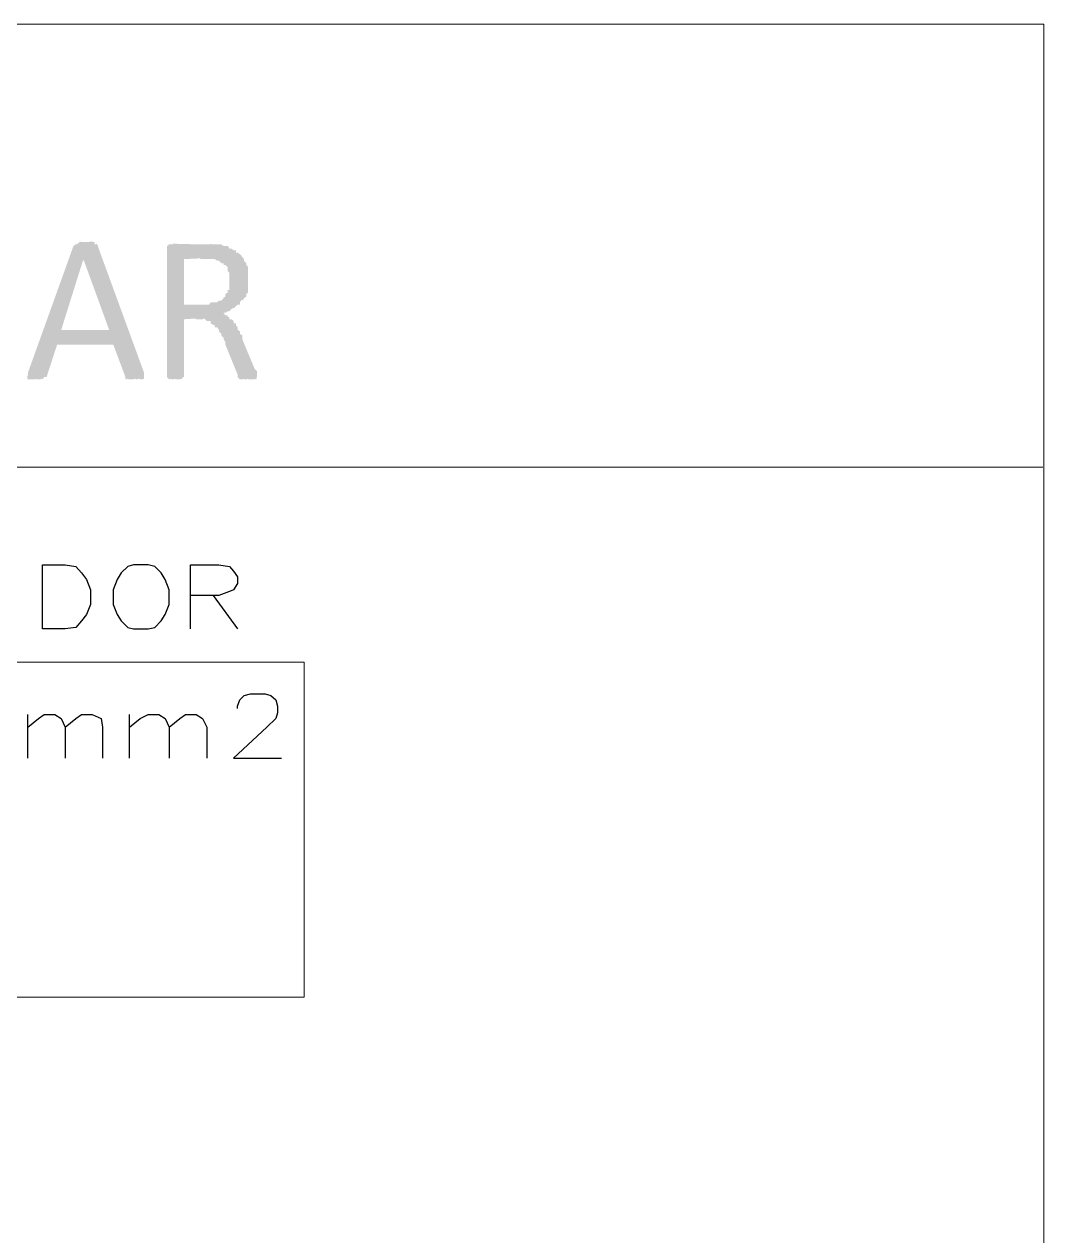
# Model space of a CAD drawing. Header units: millimetres. Extents: x 3240 to 3412, y 1366 to 1426.
# Drawn here: x 3257.929 to 3260.004, y 1378.575 to 1381.04 of the extents above; entities that cross this region are included whole.
import ezdxf

# ---------------------------------------------------------------- set-up
doc = ezdxf.new("R2010")
doc.units = ezdxf.units.MM

msp = doc.modelspace()

# ---------------------------------------------------------------- hatches: boundary and pattern name
at = {"true_color": 0x000007}
h = msp.add_hatch(color=7, dxfattribs=at)
h.paths.add_polyline_path([(3258.173, 1380.3308), (3258.173, 1380.3258), (3258.173, 1380.3225), (3258.173, 1380.3175), (3258.173, 1380.3192), (3258.1696, 1380.3175), (3258.1647, 1380.3175), (3258.1647, 1380.3192), (3258.1564, 1380.3175), (3258.1548, 1380.3192), (3258.1515, 1380.3175), (3258.1481, 1380.3175), (3258.1432, 1380.3175), (3258.1399, 1380.3175), (3258.1382, 1380.3192), (3258.1349, 1380.3175), (3258.1349, 1380.3192), (3258.1349, 1380.3225), (3258.1101, 1380.3886), (3257.996, 1380.3886), (3257.9745, 1380.3225), (3257.9695, 1380.3225), (3257.9662, 1380.3175), (3257.9646, 1380.3192), (3257.9613, 1380.3175), (3257.9579, 1380.3175), (3257.953, 1380.3175), (3257.953, 1380.3192), (3257.9497, 1380.3175), (3257.9447, 1380.3175), (3257.9398, 1380.3175), (3257.9364, 1380.3175), (3257.9348, 1380.3192), (3257.9364, 1380.3225), (3257.9348, 1380.3225), (3257.9364, 1380.3258), (3257.9364, 1380.3308), (3258.0291, 1380.5888), (3258.034, 1380.5921), (3258.0324, 1380.5937), (3258.0373, 1380.5921), (3258.0373, 1380.5937), (3258.0423, 1380.597), (3258.0406, 1380.5987), (3258.0456, 1380.597), (3258.0506, 1380.597), (3258.0555, 1380.597), (3258.0588, 1380.597), (3258.0638, 1380.597), (3258.0621, 1380.5987), (3258.0721, 1380.597), (3258.0721, 1380.5921), (3258.0754, 1380.5921), (3258.0754, 1380.5937), (3258.0803, 1380.5888), (3258.0787, 1380.5888)])
h.paths.add_polyline_path([(3258.0506, 1380.559), (3258.0489, 1380.5606), (3258.0043, 1380.4184), (3258.1018, 1380.4184)])
h = msp.add_hatch(color=7, dxfattribs=at)
h.paths.add_polyline_path([(3258.4028, 1380.3225), (3258.4012, 1380.3225), (3258.4028, 1380.3175), (3258.4012, 1380.3192), (3258.3979, 1380.3175), (3258.3929, 1380.3175), (3258.3896, 1380.3175), (3258.3847, 1380.3175), (3258.3847, 1380.3192), (3258.3813, 1380.3175), (3258.3764, 1380.3175), (3258.3764, 1380.3192), (3258.3731, 1380.3175), (3258.3681, 1380.3175), (3258.3632, 1380.3225), (3258.3632, 1380.3258), (3258.3632, 1380.3274), (3258.3383, 1380.3886), (3258.3383, 1380.3936), (3258.335, 1380.3986), (3258.335, 1380.4019), (3258.3301, 1380.4068), (3258.3301, 1380.4101), (3258.3284, 1380.4118), (3258.3251, 1380.4151), (3258.3251, 1380.4184), (3258.3218, 1380.4234), (3258.3168, 1380.4234), (3258.3168, 1380.4283), (3258.3135, 1380.4283), (3258.3086, 1380.4316), (3258.3086, 1380.4366), (3258.3053, 1380.4366), (3258.3003, 1380.4366), (3258.297, 1380.4399), (3258.2953, 1380.4416), (3258.292, 1380.4399), (3258.2838, 1380.4399), (3258.2788, 1380.4399), (3258.2788, 1380.4416), (3258.254, 1380.4399), (3258.254, 1380.3225), (3258.2523, 1380.3225), (3258.249, 1380.3175), (3258.249, 1380.3192), (3258.2457, 1380.3175), (3258.2408, 1380.3175), (3258.2375, 1380.3175), (3258.2358, 1380.3192), (3258.2325, 1380.3175), (3258.2292, 1380.3175), (3258.2275, 1380.3192), (3258.2242, 1380.3175), (3258.2226, 1380.3192), (3258.2193, 1380.3225), (3258.2193, 1380.5805), (3258.2193, 1380.5838), (3258.2193, 1380.5888), (3258.2242, 1380.5921), (3258.2226, 1380.5937), (3258.2292, 1380.5921), (3258.2325, 1380.5921), (3258.2308, 1380.5937), (3258.292, 1380.5921), (3258.297, 1380.5921), (3258.3003, 1380.5921), (3258.3053, 1380.5921), (3258.3086, 1380.5921), (3258.3086, 1380.5937), (3258.3135, 1380.5921), (3258.3168, 1380.5921), (3258.3218, 1380.5921), (3258.3251, 1380.5921), (3258.3301, 1380.5921), (3258.335, 1380.5888), (3258.3383, 1380.5888), (3258.3433, 1380.5888), (3258.3466, 1380.5838), (3258.3516, 1380.5838), (3258.3549, 1380.5805), (3258.3598, 1380.5805), (3258.3598, 1380.5755), (3258.3632, 1380.5755), (3258.3681, 1380.5722), (3258.3731, 1380.5673), (3258.3714, 1380.5689), (3258.3764, 1380.5623), (3258.3764, 1380.559), (3258.3813, 1380.554), (3258.3813, 1380.5507), (3258.3847, 1380.5458), (3258.3847, 1380.5424), (3258.3847, 1380.5375), (3258.3847, 1380.5292), (3258.3847, 1380.5243), (3258.3847, 1380.5209), (3258.3847, 1380.516), (3258.3847, 1380.5127), (3258.3847, 1380.5077), (3258.3847, 1380.5044), (3258.3847, 1380.4994), (3258.3847, 1380.4945), (3258.3813, 1380.4912), (3258.3813, 1380.4862), (3258.3764, 1380.4829), (3258.3731, 1380.4779), (3258.3714, 1380.4796), (3258.3681, 1380.4746), (3258.3681, 1380.4697), (3258.3632, 1380.4697), (3258.3598, 1380.4664), (3258.3549, 1380.4614), (3258.3549, 1380.4631), (3258.3516, 1380.4614), (3258.3466, 1380.4564), (3258.3433, 1380.4564), (3258.3383, 1380.4531), (3258.335, 1380.4531), (3258.3334, 1380.4548), (3258.3383, 1380.4482), (3258.3433, 1380.4482), (3258.3433, 1380.4449), (3258.3466, 1380.4449), (3258.3466, 1380.4399), (3258.3516, 1380.4399), (3258.3549, 1380.4366), (3258.3549, 1380.4316), (3258.3598, 1380.4316), (3258.3598, 1380.4283), (3258.3632, 1380.4234), (3258.3632, 1380.4184), (3258.3681, 1380.4151), (3258.3681, 1380.4101), (3258.3731, 1380.4068), (3258.3731, 1380.4019), (3258.3731, 1380.3986), (3258.3979, 1380.339), (3258.4028, 1380.3341), (3258.4028, 1380.3308), (3258.4028, 1380.3258), (3258.4028, 1380.3225), (3258.4012, 1380.3225)])
h.paths.add_polyline_path([(3258.3466, 1380.516), (3258.3466, 1380.5209), (3258.3466, 1380.5243), (3258.3466, 1380.5292), (3258.3466, 1380.5342), (3258.3433, 1380.5375), (3258.3433, 1380.5424), (3258.3433, 1380.5458), (3258.3383, 1380.5507), (3258.335, 1380.5507), (3258.335, 1380.554), (3258.3301, 1380.554), (3258.3251, 1380.559), (3258.3218, 1380.559), (3258.3168, 1380.5623), (3258.3135, 1380.5623), (3258.3086, 1380.5623), (3258.3053, 1380.5623), (3258.3003, 1380.5623), (3258.297, 1380.5623), (3258.292, 1380.5623), (3258.2871, 1380.5623), (3258.2871, 1380.5639), (3258.254, 1380.5623), (3258.254, 1380.4697), (3258.292, 1380.4697), (3258.297, 1380.4697), (3258.3003, 1380.4697), (3258.3053, 1380.4697), (3258.3086, 1380.4746), (3258.3135, 1380.4746), (3258.3168, 1380.4746), (3258.3218, 1380.4746), (3258.3251, 1380.4779), (3258.3301, 1380.4779), (3258.335, 1380.4829), (3258.3334, 1380.4829), (3258.3383, 1380.4862), (3258.3383, 1380.4912), (3258.3433, 1380.4945), (3258.3433, 1380.4994), (3258.3466, 1380.4994), (3258.3466, 1380.5044), (3258.3466, 1380.5077), (3258.3466, 1380.5127), (3258.3466, 1380.516), (3258.3466, 1380.5176)])

# ---------------------------------------------------------------- linework, layer by layer
at = {"color": 7, "linetype": 'Continuous', "lineweight": 5, "true_color": 0x000007}
msp.add_lwpolyline([(3253.4081, 1381.0403), (3260.0038, 1381.0403), (3260.0038, 1370.6637)], dxfattribs=at)
at = {"color": 7, "linetype": 'Continuous', "lineweight": 15, "true_color": 0x000007}
msp.add_lwpolyline([(3253.4064, 1380.1389), (3260.0022, 1380.1389), (3260.0022, 1380.1389)], dxfattribs=at)
at = {"color": 7, "linetype": 'Continuous', "lineweight": 25, "true_color": 0x000007}
for points in [[(3257.9662, 1379.8098), (3257.9662, 1379.9404), (3258.0125, 1379.9404), (3258.034, 1379.9371), (3258.0456, 1379.9239), (3258.0555, 1379.9107), (3258.0638, 1379.8892), (3258.0638, 1379.8594), (3258.0555, 1379.8395), (3258.0456, 1379.8263), (3258.034, 1379.8131), (3258.0125, 1379.8098)], [(3258.1515, 1379.9404), (3258.1399, 1379.9371), (3258.1266, 1379.9239), (3258.1184, 1379.9107), (3258.1101, 1379.8892), (3258.1101, 1379.8594), (3258.1184, 1379.8395), (3258.1266, 1379.8263), (3258.1399, 1379.8131), (3258.1515, 1379.8098), (3258.1812, 1379.8098), (3258.1945, 1379.8131), (3258.2077, 1379.8263), (3258.216, 1379.8395), (3258.2242, 1379.8594), (3258.2242, 1379.8892), (3258.216, 1379.9107), (3258.2077, 1379.9239), (3258.1945, 1379.9371), (3258.1812, 1379.9404)]]:
    msp.add_lwpolyline(points, close=True, dxfattribs=at)
for points in [[(3258.2672, 1379.8098), (3258.2672, 1379.9404), (3258.3251, 1379.9404), (3258.3466, 1379.9371), (3258.3549, 1379.9272), (3258.3632, 1379.9156), (3258.3632, 1379.9024), (3258.3549, 1379.8892), (3258.3466, 1379.8859), (3258.3251, 1379.8776), (3258.2672, 1379.8776)], [(3258.3135, 1379.8776), (3258.3632, 1379.8098), (3258.3632, 1379.8098)], [(3258.3632, 1379.6477), (3258.3632, 1379.6527), (3258.3681, 1379.6659), (3258.3764, 1379.6742), (3258.3896, 1379.6775), (3258.4194, 1379.6775), (3258.431, 1379.6742), (3258.4409, 1379.6659), (3258.4442, 1379.6527), (3258.4442, 1379.6394), (3258.4409, 1379.6278), (3258.4227, 1379.6097), (3258.3549, 1379.5468), (3258.4525, 1379.5468)], [(3257.9364, 1379.5468), (3257.9364, 1379.6361), (3257.9364, 1379.6361)], [(3257.9364, 1379.6097), (3257.9579, 1379.6278), (3257.9695, 1379.6361), (3257.991, 1379.6361), (3258.0043, 1379.6278), (3258.0125, 1379.6097), (3258.0125, 1379.5468)], [(3258.0125, 1379.6097), (3258.034, 1379.6278), (3258.0456, 1379.6361), (3258.0671, 1379.6361), (3258.0853, 1379.6278), (3258.0886, 1379.6097), (3258.0886, 1379.5468)], [(3258.1432, 1379.5468), (3258.1432, 1379.6361), (3258.1432, 1379.6361)], [(3258.1432, 1379.6097), (3258.1647, 1379.6278), (3258.1812, 1379.6361), (3258.2027, 1379.6361), (3258.216, 1379.6278), (3258.2242, 1379.6097), (3258.2242, 1379.5468)], [(3258.2242, 1379.6097), (3258.2457, 1379.6278), (3258.2573, 1379.6361), (3258.2788, 1379.6361), (3258.292, 1379.6278), (3258.3003, 1379.6097), (3258.3003, 1379.5468)]]:
    msp.add_lwpolyline(points, dxfattribs=at)
at = {"color": 7, "linetype": 'Continuous', "lineweight": 15, "true_color": 0x000007}
msp.add_lwpolyline([(3256.4082, 1379.742), (3258.4988, 1379.742), (3258.4988, 1379.0606), (3256.4082, 1379.0606)], close=True, dxfattribs=at)

doc.saveas('drawing.dxf')
